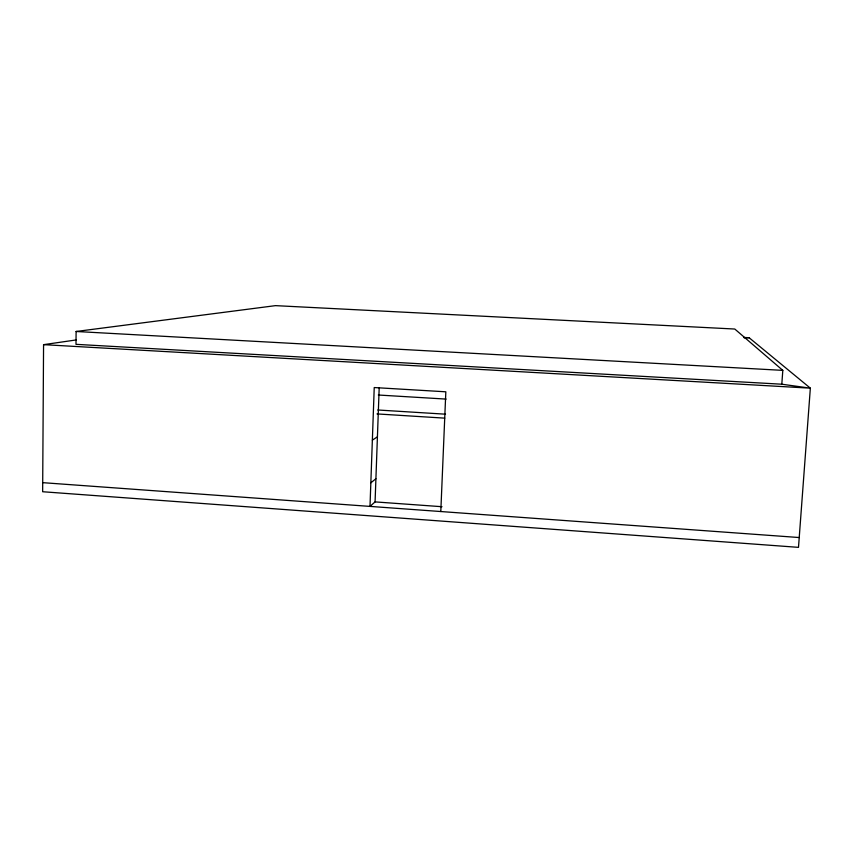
<?xml version="1.0" encoding="UTF-8"?>
<svg xmlns="http://www.w3.org/2000/svg" width="853" height="853" viewBox="0 0 853 853"><rect width="100%" height="100%" fill="white"/><g stroke="black" fill="none" stroke-linecap="round" stroke-linejoin="round"><path stroke-width="1.28" d="M76.343 339.921L43.567 344.655L42.65 491.733L798.493 547.359L810.35 388.168L749.105 337.713L743.784 337.436M781.806 384.213L782.809 370.373L734.785 329.034L275.487 305.641L76.109 331.486L75.992 344.335L781.806 384.213L810.35 388.168L43.567 344.655M440.798 511.533L445.831 391.804L374.232 387.55L369.999 506.405L375.075 501.895L379.19 387.816M370.842 482.83L375.906 478.746M372.356 440.159L377.421 436.821M744.136 337.767L749.105 337.713M76.109 331.486L782.809 370.373M378.327 395.014L446.14 399.097M377.783 409.994L445.501 414.185M377.005 413.918L444.744 418.141M375.075 501.895L442.003 506.714M42.703 482.659L799.218 537.539"/></g></svg>
